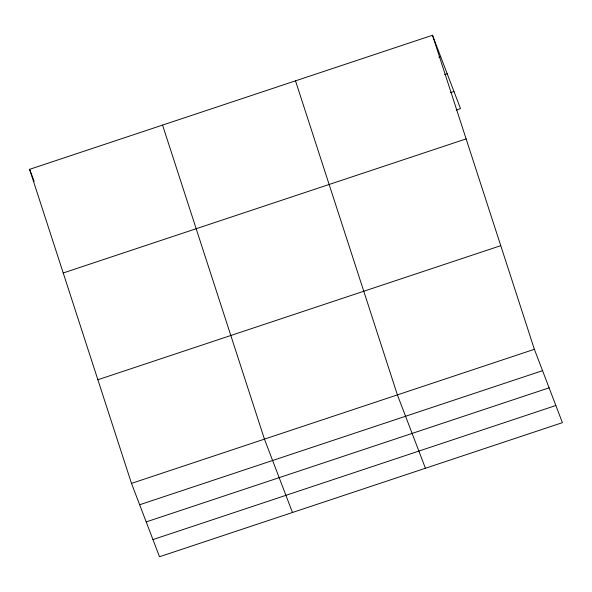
<?xml version="1.0" encoding="UTF-8"?>
<svg xmlns="http://www.w3.org/2000/svg" width="592" height="592" viewBox="0 0 592 592"><rect width="100%" height="100%" fill="white"/><g stroke="black" fill="none" stroke-linecap="round" stroke-linejoin="round"><path stroke-width="0.89" d="M432.493 35.254L534.384 349.302L562.4 422.666L159.507 556.746L131.491 483.383L29.6 169.334L432.493 35.254L460.509 108.617L456.143 110.068M438.909 57.209L440.655 56.632M444.592 74.659L447.204 73.785M450.468 92.626L453.953 91.464M63.226 272.971L466.119 138.891M97.865 379.746L500.758 245.665M131.491 483.383L534.384 349.302M139.653 504.754L542.546 370.673M146.209 521.907L549.102 387.834M152.958 539.586L555.851 405.505M425.419 468.25L397.402 394.886L295.512 80.845M292.463 512.494L264.446 439.138L162.556 125.09M29.6 169.334L34.173 181.307"/></g></svg>
